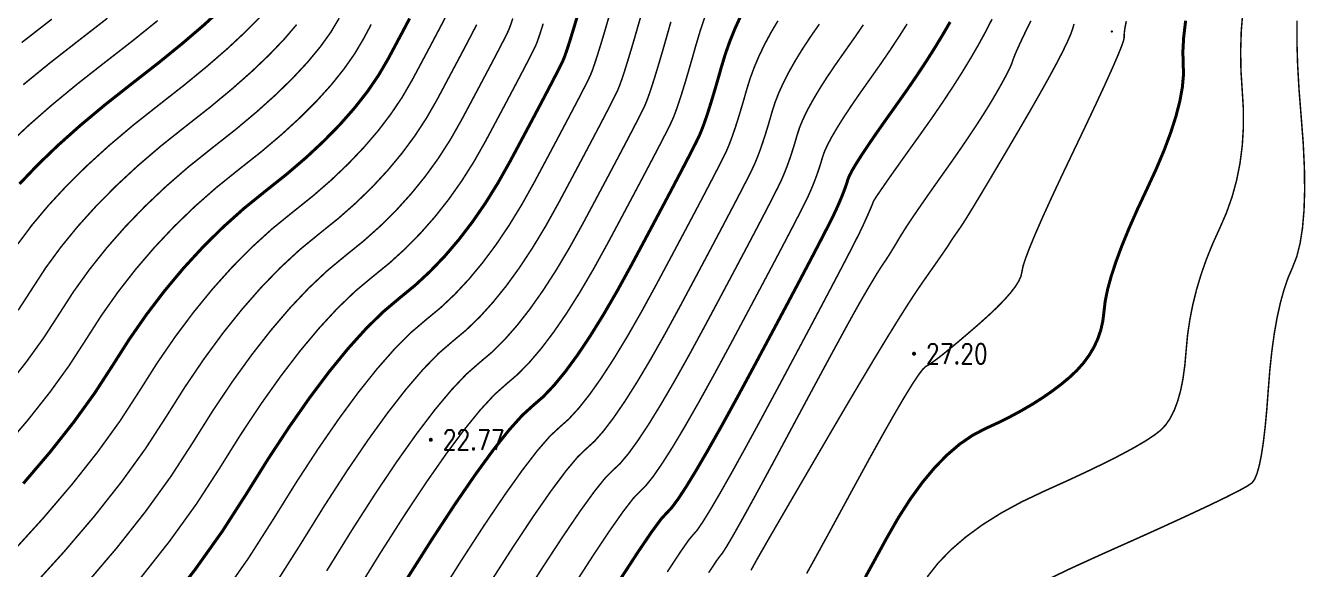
# Model space of a CAD drawing. Extents: x 940 to 2162, y 608 to 1562.
# Drawn here: x 1159.8 to 1223.8, y 843.5 to 870.8 of the extents above; entities that cross this region are included whole.
import ezdxf
from ezdxf.enums import TextEntityAlignment as Align

# ---------------------------------------------------------------- set-up
doc = ezdxf.new("R2010")
doc.units = 0
doc.header["$LTSCALE"] = 0.5
doc.header["$PDSIZE"] = 0.2
doc.layers.get('0').update_dxf_attribs({"linetype": 'CONTINUOUS'})
for name, color, linetype in [('DGX', 2, 'CONTINUOUS'), ('GCD', 1, 'CONTINUOUS'), ('ZDH', 1, 'CONTINUOUS')]:
    doc.layers.add(name, color=color, linetype=linetype)
doc.styles.add('HZ', font='rs.shx', dxfattribs={"width": 0.8, "bigfont": 'hztxt.shx'})

# ---------------------------------------------------------------- blocks, each defined once
blk = doc.blocks.new('GC200')
at = {"linetype": 'Continuous', "const_width": 0.2, "flags": 128}
blk.add_lwpolyline([(-0.1, 0, 1), (0.1, 0, 1)], format="xyb", close=True, dxfattribs=at)

msp = doc.modelspace()

# ---------------------------------------------------------------- linework, layer by layer
at = {"layer": 'DGX', "color": 3, "linetype": 'Continuous', "const_width": 0.15, "flags": 128}
for points, elevation in [([(1159.509, 862.841), (1160.414, 863.791), (1161.429, 864.768), (1162.555, 865.773), (1163.791, 866.805), (1165.138, 867.866), (1166.469, 868.905), (1167.66, 869.874), (1168.709, 870.772), (1169.617, 871.6)], 15), ([(1179.027, 871.121), (1178.714, 870.529), (1178.354, 869.852), (1177.946, 869.088), (1177.473, 868.28), (1176.917, 867.466), (1176.277, 866.649), (1175.554, 865.827), (1174.747, 865), (1173.857, 864.169), (1172.884, 863.334), (1171.827, 862.494), (1170.746, 861.621), (1169.7, 860.684), (1168.689, 859.685), (1167.712, 858.623), (1166.771, 857.497), (1165.865, 856.309), (1164.994, 855.057), (1164.157, 853.743), (1163.264, 852.365), (1162.223, 850.923), (1161.033, 849.416), (1159.695, 847.845)], 17.5), ([(1187.466, 871.399), (1187.251, 870.673), (1187.067, 870.073), (1186.915, 869.598), (1186.794, 869.248), (1186.704, 869.024), (1186.599, 868.803), (1186.428, 868.465), (1186.193, 868.009), (1185.894, 867.436), (1185.531, 866.746), (1185.103, 865.937), (1184.61, 865.012), (1184.053, 863.969), (1183.451, 862.897), (1182.824, 861.888), (1182.17, 860.94), (1181.491, 860.053), (1180.786, 859.228), (1180.055, 858.465), (1179.298, 857.763), (1178.516, 857.123), (1177.7, 856.436), (1176.844, 855.596), (1175.948, 854.602), (1175.011, 853.455), (1174.033, 852.153), (1173.015, 850.698), (1171.956, 849.089), (1170.857, 847.326), (1169.659, 845.463), (1168.303, 843.554), (1166.79, 841.599)], 20), ([(1195.583, 871.223), (1195.302, 870.607), (1195.049, 869.98), (1194.824, 869.343), (1194.627, 868.694), (1194.45, 868.069), (1194.284, 867.499), (1194.129, 866.986), (1193.986, 866.528), (1193.853, 866.127), (1193.732, 865.781), (1193.621, 865.492), (1193.522, 865.259), (1193.388, 864.979), (1193.172, 864.55), (1192.874, 863.973), (1192.495, 863.246), (1192.034, 862.37), (1191.491, 861.346), (1190.867, 860.172), (1190.161, 858.849), (1189.43, 857.515), (1188.731, 856.309), (1188.063, 855.231), (1187.428, 854.28), (1186.824, 853.457), (1186.253, 852.761), (1185.713, 852.192), (1185.205, 851.752), (1184.655, 851.252), (1183.989, 850.508), (1183.207, 849.52), (1182.309, 848.287), (1181.295, 846.809), (1180.165, 845.087), (1178.919, 843.12)], 22.5), ([(1189.607, 843.119), (1190.466, 844.437), (1191.133, 845.42), (1191.609, 846.068), (1191.894, 846.38), (1192.127, 846.622), (1192.45, 847.056), (1192.863, 847.685), (1193.365, 848.507), (1193.956, 849.522), (1194.638, 850.731), (1195.408, 852.133), (1196.268, 853.729), (1197.123, 855.332), (1197.88, 856.754), (1198.537, 857.995), (1199.096, 859.056), (1199.555, 859.936), (1199.916, 860.636), (1200.178, 861.155), (1200.34, 861.494), (1200.449, 861.736), (1200.549, 861.965), (1200.639, 862.181), (1200.72, 862.383), (1200.792, 862.573), (1200.855, 862.749), (1200.909, 862.912), (1200.954, 863.062), (1201.026, 863.244), (1201.162, 863.506), (1201.363, 863.845), (1201.629, 864.264), (1201.958, 864.761), (1202.352, 865.337), (1202.811, 865.991), (1203.333, 866.725), (1203.872, 867.485), (1204.377, 868.223), (1204.85, 868.938), (1205.289, 869.63), (1205.696, 870.299), (1206.07, 870.945)], 25), ([(1201.827, 843.16), (1202.326, 844.069), (1202.886, 845.096), (1203.479, 846.133), (1204.079, 847.07), (1204.686, 847.907), (1205.3, 848.644), (1205.921, 849.28), (1206.549, 849.817), (1207.184, 850.254), (1207.826, 850.591), (1208.457, 850.882), (1209.057, 851.181), (1209.627, 851.488), (1210.167, 851.803), (1210.677, 852.126), (1211.156, 852.457), (1211.606, 852.796), (1212.025, 853.142), (1212.405, 853.501), (1212.74, 853.876), (1213.027, 854.267), (1213.269, 854.674), (1213.463, 855.097), (1213.612, 855.536), (1213.713, 855.992), (1213.769, 856.463), (1213.83, 856.978), (1213.95, 857.564), (1214.13, 858.22), (1214.368, 858.948), (1214.665, 859.746), (1215.021, 860.615), (1215.435, 861.555), (1215.909, 862.566), (1216.378, 863.579), (1216.778, 864.528), (1217.109, 865.413), (1217.371, 866.232), (1217.565, 866.987), (1217.69, 867.677), (1217.746, 868.302), (1217.733, 868.863), (1217.715, 869.453), (1217.755, 870.169), (1217.853, 871.008)], 27.5)]:
    msp.add_lwpolyline(points, dxfattribs=dict(at, elevation=elevation))
at = {"layer": 'DGX', "linetype": 'Continuous', "const_width": 0.075, "flags": 128}
for points, elevation in [([(1220.716, 871.489), (1220.637, 870.483), (1220.606, 869.488), (1220.622, 868.506), (1220.684, 867.535), (1220.742, 866.583), (1220.743, 865.655), (1220.687, 864.753), (1220.574, 863.875), (1220.405, 863.022), (1220.178, 862.194), (1219.895, 861.391), (1219.555, 860.613), (1219.207, 859.847), (1218.898, 859.082), (1218.629, 858.317), (1218.399, 857.552), (1218.21, 856.788), (1218.06, 856.024), (1217.949, 855.26), (1217.878, 854.496), (1217.814, 853.766), (1217.722, 853.102), (1217.603, 852.504), (1217.456, 851.973), (1217.283, 851.507), (1217.082, 851.108), (1216.853, 850.775), (1216.598, 850.508), (1216.272, 850.256), (1215.831, 849.968), (1215.276, 849.643), (1214.607, 849.281), (1213.824, 848.883), (1212.927, 848.449), (1211.915, 847.978), (1210.79, 847.47), (1209.656, 846.932), (1208.621, 846.368), (1207.684, 845.779), (1206.846, 845.164), (1206.106, 844.524), (1205.464, 843.859), (1204.921, 843.168)], 28), ([(1175.503, 871.136), (1175.082, 870.432), (1174.554, 869.698), (1173.92, 868.932), (1173.179, 868.136), (1172.332, 867.309), (1171.378, 866.451), (1170.318, 865.562), (1169.151, 864.643), (1167.964, 863.695), (1166.842, 862.72), (1165.785, 861.718), (1164.793, 860.69), (1163.866, 859.635), (1163.005, 858.553), (1162.208, 857.445), (1161.477, 856.31), (1160.715, 855.134), (1159.827, 853.903), (1158.812, 852.618)], 16.5), ([(1158.954, 864.824), (1159.978, 865.784), (1161.126, 866.79), (1162.401, 867.842), (1163.8, 868.94), (1165.187, 870.019), (1166.42, 871.014)], 14.5), ([(1180.849, 871.239), (1180.614, 870.788), (1180.328, 870.246), (1179.992, 869.611), (1179.605, 868.884), (1179.167, 868.064), (1178.669, 867.203), (1178.098, 866.351), (1177.456, 865.507), (1176.741, 864.672), (1175.955, 863.846), (1175.097, 863.028), (1174.167, 862.22), (1173.165, 861.42), (1172.137, 860.584), (1171.129, 859.667), (1170.14, 858.668), (1169.172, 857.589), (1168.224, 856.428), (1167.295, 855.187), (1166.386, 853.864), (1165.497, 852.46), (1164.539, 850.98), (1163.421, 849.432), (1162.144, 847.815), (1160.707, 846.129), (1159.112, 844.374)], 18), ([(1171.563, 871.216), (1170.804, 870.445), (1169.917, 869.618), (1168.899, 868.733), (1167.752, 867.791), (1166.476, 866.791), (1165.182, 865.768), (1163.984, 864.755), (1162.881, 863.751), (1161.874, 862.757), (1160.962, 861.772), (1160.145, 860.798), (1159.423, 859.832)], 15.5), ([(1161.125, 871.088), (1159.619, 869.916)], 13.5), ([(1159.697, 867.808), (1161.01, 868.879), (1162.463, 870.014), (1163.904, 871.133)], 14), ([(1184.188, 871.124), (1184.063, 870.75), (1183.977, 870.529), (1183.883, 870.333), (1183.731, 870.031), (1183.521, 869.624), (1183.254, 869.112), (1182.929, 868.496), (1182.547, 867.774), (1182.108, 866.948), (1181.61, 866.016), (1181.06, 865.05), (1180.461, 864.119), (1179.813, 863.223), (1179.116, 862.363), (1178.37, 861.537), (1177.576, 860.747), (1176.733, 859.992), (1175.84, 859.271), (1174.919, 858.51), (1173.986, 857.632), (1173.044, 856.635), (1172.091, 855.522), (1171.128, 854.291), (1170.155, 852.942), (1169.171, 851.476), (1168.177, 849.893), (1167.088, 848.211), (1165.817, 846.451), (1164.365, 844.613), (1162.732, 842.697)], 19), ([(1185.71, 870.862), (1185.551, 870.361), (1185.428, 869.999), (1185.341, 869.777), (1185.241, 869.568), (1185.079, 869.248), (1184.857, 868.817), (1184.574, 868.274), (1184.23, 867.621), (1183.825, 866.856), (1183.359, 865.98), (1182.832, 864.993), (1182.256, 863.974), (1181.642, 863.004), (1180.992, 862.082), (1180.304, 861.208), (1179.578, 860.383), (1178.815, 859.606), (1178.015, 858.877), (1177.178, 858.197), (1176.309, 857.473), (1175.415, 856.614), (1174.496, 855.619), (1173.551, 854.488), (1172.581, 853.222), (1171.585, 851.82), (1170.564, 850.282), (1169.517, 848.609), (1168.363, 846.828), (1167.02, 844.966), (1165.488, 843.023)], 19.5), ([(1189.027, 871.3), (1188.799, 870.516), (1188.598, 869.844), (1188.424, 869.284), (1188.278, 868.835), (1188.159, 868.497), (1188.068, 868.271), (1187.956, 868.038), (1187.777, 867.682), (1187.53, 867.202), (1187.214, 866.598), (1186.831, 865.871), (1186.38, 865.019), (1185.862, 864.044), (1185.275, 862.945), (1184.647, 861.821), (1184.005, 860.772), (1183.349, 859.798), (1182.678, 858.899), (1181.994, 858.074), (1181.295, 857.324), (1180.581, 856.649), (1179.854, 856.049), (1179.091, 855.4), (1178.273, 854.579), (1177.4, 853.586), (1176.47, 852.421), (1175.486, 851.084), (1174.445, 849.576), (1173.349, 847.895), (1172.197, 846.042), (1170.955, 844.098), (1169.586, 842.143)], 20.5), ([(1190.575, 871.163), (1190.342, 870.349), (1190.132, 869.633), (1189.945, 869.015), (1189.782, 868.494), (1189.642, 868.071), (1189.525, 867.746), (1189.432, 867.518), (1189.314, 867.273), (1189.126, 866.899), (1188.866, 866.395), (1188.535, 865.76), (1188.132, 864.995), (1187.658, 864.101), (1187.113, 863.076), (1186.496, 861.921), (1185.843, 860.745), (1185.186, 859.657), (1184.527, 858.656), (1183.866, 857.744), (1183.201, 856.92), (1182.534, 856.183), (1181.864, 855.535), (1181.192, 854.974), (1180.482, 854.363), (1179.702, 853.561), (1178.851, 852.569), (1177.93, 851.387), (1176.938, 850.015), (1175.875, 848.453), (1174.742, 846.701), (1173.537, 844.759), (1172.251, 842.733)], 21), ([(1174.877, 843.476), (1176.134, 845.507), (1177.305, 847.331), (1178.39, 848.947), (1179.39, 850.354), (1180.303, 851.553), (1181.131, 852.543), (1181.873, 853.326), (1182.529, 853.9), (1183.147, 854.421), (1183.774, 855.042), (1184.409, 855.765), (1185.053, 856.589), (1185.706, 857.515), (1186.368, 858.541), (1187.038, 859.668), (1187.718, 860.897), (1188.364, 862.108), (1188.936, 863.182), (1189.433, 864.12), (1189.855, 864.922), (1190.202, 865.587), (1190.475, 866.116), (1190.672, 866.509), (1190.795, 866.765), (1190.89, 866.994), (1191.005, 867.308), (1191.139, 867.705), (1191.292, 868.186), (1191.464, 868.751), (1191.656, 869.399), (1191.867, 870.132), (1192.097, 870.948)], 21.5), ([(1193.827, 871.275), (1193.584, 870.562), (1193.362, 869.821), (1193.158, 869.1), (1192.97, 868.449), (1192.797, 867.868), (1192.639, 867.357), (1192.496, 866.916), (1192.368, 866.545), (1192.256, 866.243), (1192.159, 866.012), (1192.03, 865.744), (1191.823, 865.333), (1191.538, 864.78), (1191.175, 864.084), (1190.733, 863.245), (1190.214, 862.264), (1189.616, 861.14), (1188.939, 859.873), (1188.234, 858.592), (1187.549, 857.425), (1186.885, 856.373), (1186.241, 855.435), (1185.617, 854.611), (1185.013, 853.902), (1184.43, 853.307), (1183.867, 852.826), (1183.264, 852.289), (1182.56, 851.526), (1181.755, 850.536), (1180.849, 849.32), (1179.843, 847.878), (1178.735, 846.209), (1177.527, 844.314), (1176.218, 842.192)], 22), ([(1180.312, 841.926), (1181.595, 843.965), (1182.747, 845.74), (1183.769, 847.253), (1184.659, 848.503), (1185.418, 849.491), (1186.046, 850.215), (1186.543, 850.677), (1186.996, 851.078), (1187.492, 851.62), (1188.032, 852.302), (1188.615, 853.125), (1189.242, 854.089), (1189.912, 855.194), (1190.625, 856.439), (1191.382, 857.825), (1192.118, 859.204), (1192.769, 860.427), (1193.335, 861.495), (1193.815, 862.408), (1194.211, 863.165), (1194.521, 863.768), (1194.746, 864.214), (1194.886, 864.506), (1194.987, 864.741), (1195.095, 865.018), (1195.21, 865.338), (1195.333, 865.699), (1195.462, 866.103), (1195.598, 866.549), (1195.742, 867.037), (1195.893, 867.568), (1196.065, 868.123), (1196.272, 868.685), (1196.514, 869.255), (1196.792, 869.831), (1197.106, 870.415), (1197.455, 871.006)], 23), ([(1183.025, 842.842), (1184.2, 844.671), (1185.228, 846.219), (1186.111, 847.487), (1186.847, 848.473), (1187.437, 849.178), (1187.88, 849.603), (1188.279, 849.964), (1188.732, 850.479), (1189.24, 851.148), (1189.803, 851.971), (1190.421, 852.947), (1191.093, 854.078), (1191.821, 855.363), (1192.604, 856.801), (1193.37, 858.236), (1194.047, 859.509), (1194.635, 860.62), (1195.135, 861.57), (1195.547, 862.358), (1195.87, 862.985), (1196.104, 863.45), (1196.25, 863.753), (1196.352, 863.99), (1196.458, 864.255), (1196.567, 864.548), (1196.679, 864.87), (1196.794, 865.22), (1196.913, 865.599), (1197.034, 866.006), (1197.158, 866.441), (1197.305, 866.903), (1197.494, 867.39), (1197.727, 867.902), (1198.002, 868.439), (1198.319, 869.001), (1198.679, 869.588), (1199.082, 870.2), (1199.527, 870.837)], 23.5), ([(1203.917, 870.847), (1203.5, 870.192), (1203.053, 869.515), (1202.574, 868.816), (1202.065, 868.095), (1201.568, 867.394), (1201.128, 866.754), (1200.745, 866.175), (1200.42, 865.656), (1200.151, 865.198), (1199.94, 864.801), (1199.786, 864.464), (1199.688, 864.188), (1199.617, 863.943), (1199.541, 863.699), (1199.46, 863.455), (1199.373, 863.212), (1199.282, 862.97), (1199.185, 862.728), (1199.084, 862.487), (1198.977, 862.247), (1198.82, 861.92), (1198.567, 861.419), (1198.219, 860.743), (1197.776, 859.894), (1197.237, 858.87), (1196.602, 857.672), (1195.872, 856.3), (1195.047, 854.753), (1194.212, 853.21), (1193.456, 851.847), (1192.778, 850.664), (1192.178, 849.661), (1191.655, 848.839), (1191.211, 848.197), (1190.844, 847.736), (1190.556, 847.454), (1190.218, 847.105), (1189.705, 846.438), (1189.014, 845.454), (1188.148, 844.152), (1187.105, 842.534)], 24.5), ([(1191.918, 843.421), (1192.562, 844.402), (1193, 845.031), (1193.232, 845.306), (1193.41, 845.507), (1193.69, 845.916), (1194.071, 846.531), (1194.552, 847.352), (1195.135, 848.38), (1195.819, 849.615), (1196.604, 851.057), (1197.49, 852.705), (1198.375, 854.364), (1199.158, 855.835), (1199.838, 857.12), (1200.416, 858.218), (1200.892, 859.129), (1201.265, 859.853), (1201.536, 860.391), (1201.704, 860.741), (1201.815, 860.985), (1201.912, 861.202), (1201.996, 861.391), (1202.067, 861.554), (1202.125, 861.69), (1202.169, 861.799), (1202.201, 861.88), (1202.219, 861.935), (1202.266, 862.025), (1202.385, 862.211), (1202.576, 862.493), (1202.838, 862.872), (1203.171, 863.348), (1203.577, 863.92), (1204.054, 864.588), (1204.602, 865.354), (1205.169, 866.155), (1205.701, 866.932), (1206.199, 867.685), (1206.662, 868.414), (1207.09, 869.118), (1207.484, 869.798), (1207.843, 870.454), (1208.167, 871.086)], 25.5), ([(1193.991, 843.385), (1194.391, 843.994), (1194.569, 844.232), (1194.681, 844.37), (1194.88, 844.681), (1195.166, 845.166), (1195.54, 845.824), (1196.002, 846.656), (1196.551, 847.66), (1197.189, 848.838), (1197.913, 850.189), (1198.645, 851.557), (1199.305, 852.785), (1199.892, 853.874), (1200.406, 854.822), (1200.847, 855.632), (1201.216, 856.301), (1201.512, 856.831), (1201.736, 857.221), (1201.915, 857.528), (1202.08, 857.806), (1202.229, 858.055), (1202.363, 858.277), (1202.482, 858.47), (1202.586, 858.634), (1202.675, 858.771), (1202.749, 858.879), (1202.819, 858.98), (1202.896, 859.096), (1202.98, 859.227), (1203.072, 859.372), (1203.171, 859.533), (1203.277, 859.708), (1203.391, 859.898), (1203.512, 860.102), (1203.655, 860.338), (1203.835, 860.622), (1204.053, 860.954), (1204.308, 861.333), (1204.601, 861.76), (1204.93, 862.235), (1205.297, 862.757), (1205.702, 863.328), (1206.111, 863.907), (1206.494, 864.457), (1206.85, 864.977), (1207.18, 865.468), (1207.483, 865.929), (1207.76, 866.36), (1208.009, 866.762), (1208.233, 867.134), (1208.431, 867.476), (1208.607, 867.786), (1208.761, 868.064), (1208.893, 868.311), (1209.002, 868.526), (1209.088, 868.71), (1209.153, 868.862), (1209.195, 868.983), (1209.236, 869.106), (1209.298, 869.266), (1209.381, 869.464), (1209.485, 869.698), (1209.61, 869.969), (1209.756, 870.278), (1209.923, 870.623), (1210.111, 871.005)], 26), ([(1212.272, 870.848), (1212.203, 870.611), (1212.097, 870.315), (1211.922, 869.917), (1211.679, 869.419), (1211.368, 868.819), (1210.988, 868.118), (1210.539, 867.316), (1210.022, 866.413), (1209.437, 865.408), (1208.85, 864.41), (1208.327, 863.526), (1207.87, 862.757), (1207.478, 862.102), (1207.15, 861.561), (1206.888, 861.135), (1206.69, 860.823), (1206.558, 860.625), (1206.462, 860.49), (1206.375, 860.366), (1206.297, 860.254), (1206.228, 860.153), (1206.168, 860.063), (1206.116, 859.985), (1206.073, 859.917), (1206.039, 859.862), (1205.993, 859.787), (1205.911, 859.665), (1205.795, 859.495), (1205.645, 859.277), (1205.46, 859.011), (1205.241, 858.697), (1204.986, 858.335), (1204.698, 857.925), (1204.357, 857.426), (1203.946, 856.795), (1203.466, 856.034), (1202.915, 855.142), (1202.295, 854.119), (1201.604, 852.964), (1200.844, 851.679), (1200.014, 850.263), (1199.198, 848.865), (1198.481, 847.634), (1197.862, 846.57), (1197.341, 845.673), (1196.919, 844.944), (1196.596, 844.381), (1196.371, 843.986), (1196.244, 843.757), (1196.171, 843.621), (1196.107, 843.503)], 26.5), ([(1214.884, 870.984), (1214.841, 870.772), (1214.809, 870.587), (1214.788, 870.428), (1214.779, 870.296), (1214.782, 870.191), (1214.75, 870.022), (1214.637, 869.699), (1214.443, 869.222), (1214.168, 868.59), (1213.813, 867.803), (1213.377, 866.863), (1212.86, 865.768), (1212.263, 864.519), (1211.664, 863.263), (1211.143, 862.149), (1210.7, 861.175), (1210.336, 860.344), (1210.049, 859.653), (1209.841, 859.104), (1209.711, 858.696), (1209.659, 858.43), (1209.613, 858.217), (1209.501, 857.97), (1209.324, 857.69), (1209.081, 857.375), (1208.772, 857.026), (1208.398, 856.643), (1207.957, 856.227), (1207.452, 855.776), (1206.94, 855.335), (1206.482, 854.946), (1206.077, 854.609), (1205.727, 854.325), (1205.43, 854.093), (1205.187, 853.914), (1204.998, 853.787), (1204.863, 853.713), (1204.712, 853.577), (1204.477, 853.267), (1204.157, 852.782), (1203.753, 852.123), (1203.265, 851.289), (1202.693, 850.281), (1202.036, 849.098), (1201.294, 847.74), (1200.556, 846.382), (1199.91, 845.196), (1199.355, 844.183), (1198.892, 843.343)], 27), ([(1223.423, 871.006), (1223.422, 869.957), (1223.457, 868.808), (1223.528, 867.558), (1223.635, 866.207), (1223.738, 864.863), (1223.796, 863.633), (1223.809, 862.518), (1223.777, 861.517), (1223.7, 860.631), (1223.579, 859.86), (1223.413, 859.202), (1223.202, 858.66), (1222.978, 858.139), (1222.776, 857.548), (1222.593, 856.887), (1222.431, 856.156), (1222.29, 855.355), (1222.169, 854.483), (1222.068, 853.542), (1221.988, 852.53), (1221.914, 851.541), (1221.832, 850.668), (1221.742, 849.912), (1221.644, 849.272), (1221.538, 848.748), (1221.424, 848.341), (1221.301, 848.049), (1221.171, 847.875), (1220.937, 847.717), (1220.506, 847.479), (1219.876, 847.16), (1219.048, 846.76), (1218.021, 846.279), (1216.797, 845.716), (1215.374, 845.073), (1213.753, 844.349), (1212.128, 843.609), (1210.693, 842.919)], 28.5), ([(1177.102, 870.82), (1176.725, 870.112), (1176.277, 869.356), (1175.735, 868.582), (1175.098, 867.79), (1174.367, 866.981), (1173.54, 866.155), (1172.618, 865.31), (1171.601, 864.448), (1170.489, 863.569), (1169.355, 862.658), (1168.271, 861.702), (1167.237, 860.702), (1166.253, 859.656), (1165.319, 858.566), (1164.435, 857.431), (1163.601, 856.251), (1162.817, 855.026), (1161.99, 853.749), (1161.025, 852.413), (1159.922, 851.017), (1158.682, 849.562)], 17), ([(1173.373, 870.813), (1172.741, 870.074), (1171.992, 869.291), (1171.124, 868.463), (1170.139, 867.592), (1169.035, 866.676), (1167.814, 865.717), (1166.573, 864.731), (1165.413, 863.737), (1164.333, 862.735), (1163.333, 861.723), (1162.414, 860.704), (1161.575, 859.675), (1160.816, 858.639), (1160.137, 857.593), (1159.441, 856.519)], 16), ([(1182.382, 870.814), (1182.185, 870.431), (1181.934, 869.95), (1181.629, 869.371), (1181.269, 868.693), (1180.856, 867.916), (1180.389, 867.04), (1179.864, 866.127), (1179.28, 865.235), (1178.634, 864.365), (1177.929, 863.517), (1177.163, 862.691), (1176.336, 861.888), (1175.45, 861.106), (1174.503, 860.346), (1173.528, 859.547), (1172.558, 858.649), (1171.592, 857.652), (1170.632, 856.555), (1169.676, 855.36), (1168.725, 854.064), (1167.779, 852.67), (1166.837, 851.176), (1165.813, 849.596), (1164.619, 847.942), (1163.255, 846.214), (1161.72, 844.413), (1160.015, 842.538)], 18.5), ([(1184.455, 841.72), (1185.652, 843.603), (1186.688, 845.186), (1187.562, 846.47), (1188.276, 847.455), (1188.828, 848.142), (1189.218, 848.529), (1189.562, 848.85), (1189.971, 849.338), (1190.447, 849.994), (1190.99, 850.816), (1191.599, 851.806), (1192.275, 852.962), (1193.017, 854.286), (1193.825, 855.777), (1194.621, 857.268), (1195.324, 858.59), (1195.936, 859.745), (1196.456, 860.732), (1196.883, 861.551), (1197.218, 862.202), (1197.462, 862.685), (1197.613, 863), (1197.718, 863.239), (1197.822, 863.492), (1197.925, 863.759), (1198.026, 864.041), (1198.127, 864.338), (1198.227, 864.649), (1198.325, 864.975), (1198.423, 865.315), (1198.545, 865.684), (1198.717, 866.095), (1198.939, 866.55), (1199.211, 867.048), (1199.532, 867.588), (1199.903, 868.171), (1200.325, 868.797), (1200.796, 869.466), (1201.277, 870.147), (1201.729, 870.806)], 24)]:
    msp.add_lwpolyline(points, dxfattribs=dict(at, elevation=elevation))
at = {"layer": 'ZDH', "linetype": 'Continuous'}
for p in [(1214.162, 870.47, 26.895), (1214.162, 870.47, 26.895), (1204.264, 854.343, 27.199), (1204.264, 854.343, 27.199)]:
    msp.add_point(p, dxfattribs=at)

# ---------------------------------------------------------------- block references
at = {"layer": 'GCD', "linetype": 'Continuous'}
ref = msp.add_blockref('GC200', (1204.264, 854.343, 27.199), dxfattribs=dict(at, xscale=0.5, yscale=0.5, zscale=0.5))
ref.add_attrib('height', '27.20', dxfattribs={"linetype": 'Continuous', "height": 1, "style": 'HZ', "width": 0.8}).set_placement((1204.864, 854.343, 27.199), align=Align.MIDDLE_LEFT)
ref = msp.add_blockref('GC200', (1180.087, 850.036, 22.768), dxfattribs=dict(at, xscale=0.5, yscale=0.5, zscale=0.5))
ref.add_attrib('height', '22.77', dxfattribs={"linetype": 'Continuous', "height": 1, "style": 'HZ', "width": 0.8}).set_placement((1180.687, 850.036, 22.768), align=Align.MIDDLE_LEFT)

doc.saveas('drawing.dxf')
